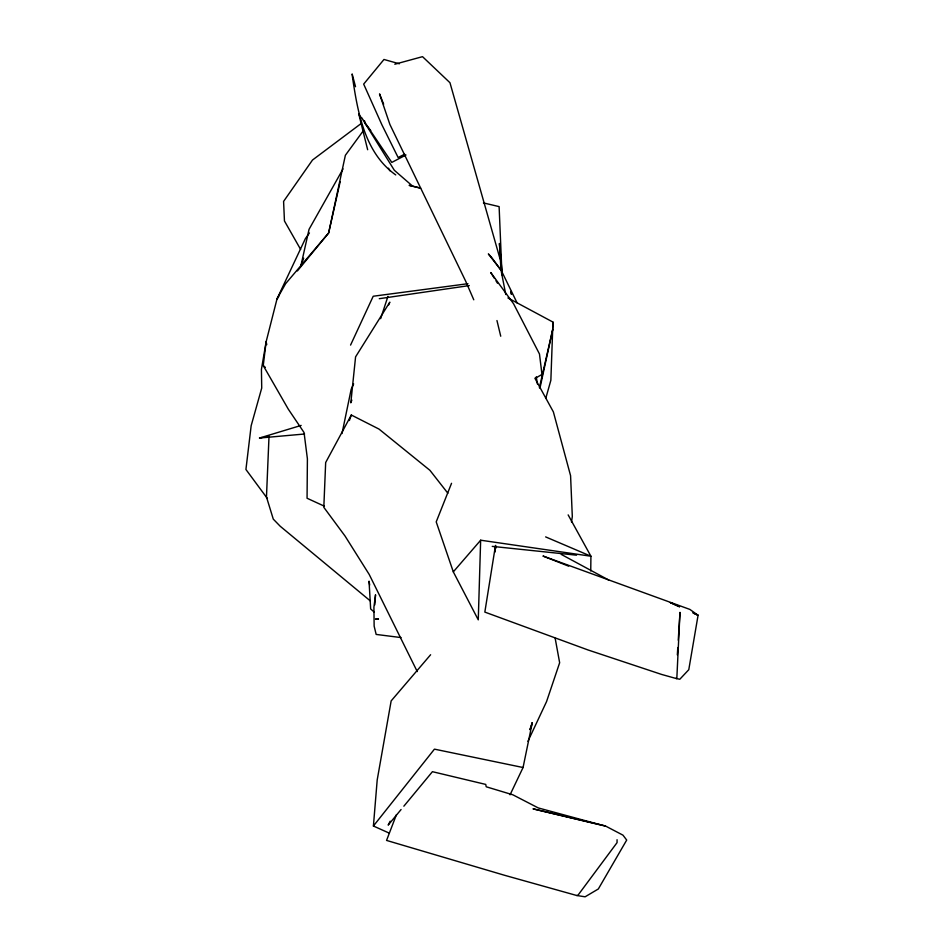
<?xml version="1.0" encoding="UTF-8"?>
<svg xmlns="http://www.w3.org/2000/svg" width="944" height="944" viewBox="0 0 944 944"><rect width="100%" height="100%" fill="white"/><g stroke="black" fill="none" stroke-linecap="round" stroke-linejoin="round"><path stroke-width="1.42" d="M590.743 570.967L590.92 556.24L568.146 514.893M539.992 387.937L552.688 329.621L552.948 322.081L507.919 297.938M552.948 322.081L550.859 380.302L545.762 398.392M571.486 521.997L572.312 516.592L570.577 475.682L553.373 411.891L534.882 378.214M269.016 436.258L266.468 496.969L273.276 519.117L280.191 526.233L370.355 600.939M677.332 654.876L677.792 647.549M678.252 640.209L679.987 612.361L676.813 678.689L661.626 674.441L588.029 649.968L484.838 612.09L495.281 546.741M374.78 604.903L375.547 594.791L373.918 607.086L374.143 626.155L376.16 634.427L401.07 637.578M389.188 833.104L373.411 826.012L377.199 779.968L391.158 700.896L430.617 654.747M324.394 506.208L307.06 498.243L307.402 458.855L304.051 432.529L288.298 409.165L263.246 365.576L266.125 341.787L277.017 298.918L305.372 238.643L309.443 232.967M342.011 433.532L351.18 389.258L353.634 383.889M510.055 794.801L523.059 767.519L532.298 722.667L530.009 729.594L532.298 722.667M340.159 181.732L328.63 232.991L297.395 270.94M539.39 387.76L552.688 329.621M380.633 318.671L387.96 296.333M349.386 420.517L351.298 415.006L379.004 429.083L429.921 470.313L447.869 493.24M303.685 258.184L300.782 266.279L309.054 229.321L343.05 168.917M351.841 400.103L350.814 402.84L355.581 356.856L389.825 302.163L388.751 304.853M396.456 814.625L386.556 840.42L504.662 875.312L576.796 895.514L585.115 896.8L598.331 888.977L626.698 840.066L622.969 835.157L605.316 825.917L533.006 808.831L605.234 826.059L538.269 807.934L512.922 794.836L486.207 786.777L485.735 784.417L432.423 771.685L403.855 806.188M350.566 345.091L373.21 296.239L467.964 283.696M527.932 741.3L546.552 701.604L559.65 662.747L555.178 638.321M390.167 821.197L388.185 825.103L401.082 809.527M351.298 415.006L325.668 462.525L323.816 507.317L345.044 536.039L369.222 574.483L417.248 671.585M451.539 483.304L436.211 521.879L453.309 571.863L478.266 619.842L480.649 540.204L590.92 556.228L545.632 536.9M362.944 131.263L345.374 155.288L328.63 232.991L285.631 283.66L277.017 298.918L278.716 296.581M373.411 826.012L434.441 749.147L523.059 767.519M453.309 571.863L480.661 540.228M360.549 123.983L312.499 160.032L283.589 201.402L284.451 220.967L300.64 249.452M535.696 378.013L541.986 374.461L539.472 353.988L513.536 303.708L490.762 272.545L494.491 278.456M405.979 154.993L391.784 162.415L361.351 117.257L394.321 170.262L412.622 186.133M404.634 154.214L398.12 157.495L381.919 124.844L363.676 84.099L383.972 59.472L399.347 63.791M304.593 434.004L259.506 438.028L301.16 425.414M394.804 64.227L422.523 56.664L449.958 82.718L500.355 260.013L501.04 270.22L505.772 294.504M576.796 895.514L577.964 895.242L617.057 842.638L617.057 839.712M259.506 438.028L262.22 437.532M264.934 437.025L267.659 436.517M379.287 298.693L469.286 285.595M378.438 618.957L375.511 619.052L378.438 619.052M492.249 546.375L576.583 555.19M420.54 188.045L409.118 185.343L420.54 188.21M483.411 202.901L499.116 206.618L501.996 274.905M675.869 678.335L679.774 679.291L688.778 669.709L698.076 615.264L689.852 609.411L542.965 556.028L568.642 566.164M679.562 606.803L670.311 602.579L679.35 606.626M694.111 613.447L698.076 615.264L692.731 612.798M561.208 554.376L608.727 580.041M355.522 86.718L352.147 73.951L352.419 76.676C357.646 111.994 364.596 152.904 395.748 174.935M263.246 365.576L265.288 367.346M374.237 612.125L370.65 608.939L369.045 581.162L369.682 585.068M370.721 130.579L365.269 123.629L364.514 120.797M267.435 498.585L245.924 469.475L251.163 425.709L261.724 388.055L261.429 369.375L266.125 341.787L266.763 344.631M495.989 280.816L497.476 283.188M473.77 299.791L465.699 281.229L389.896 124.466L379.523 93.893L383.653 104.206M360.171 116.513L358.755 113.929L367.653 149.73M388.468 168.185L389.884 170.77M517.135 302.989L502.043 272.061L499.423 243.458L500.485 259.281M496.957 320.547L500.733 336.217M536.286 376.821L537.384 383.96M500.768 263.588L501.158 269.347M495.718 545.372L495.824 548.299M494.975 546.163L495.128 551.969M491.387 257.146L488.355 253.924L501.04 270.22L491.387 257.146M511.459 294.257L510.928 291.401L511.424 294.292"/></g></svg>
